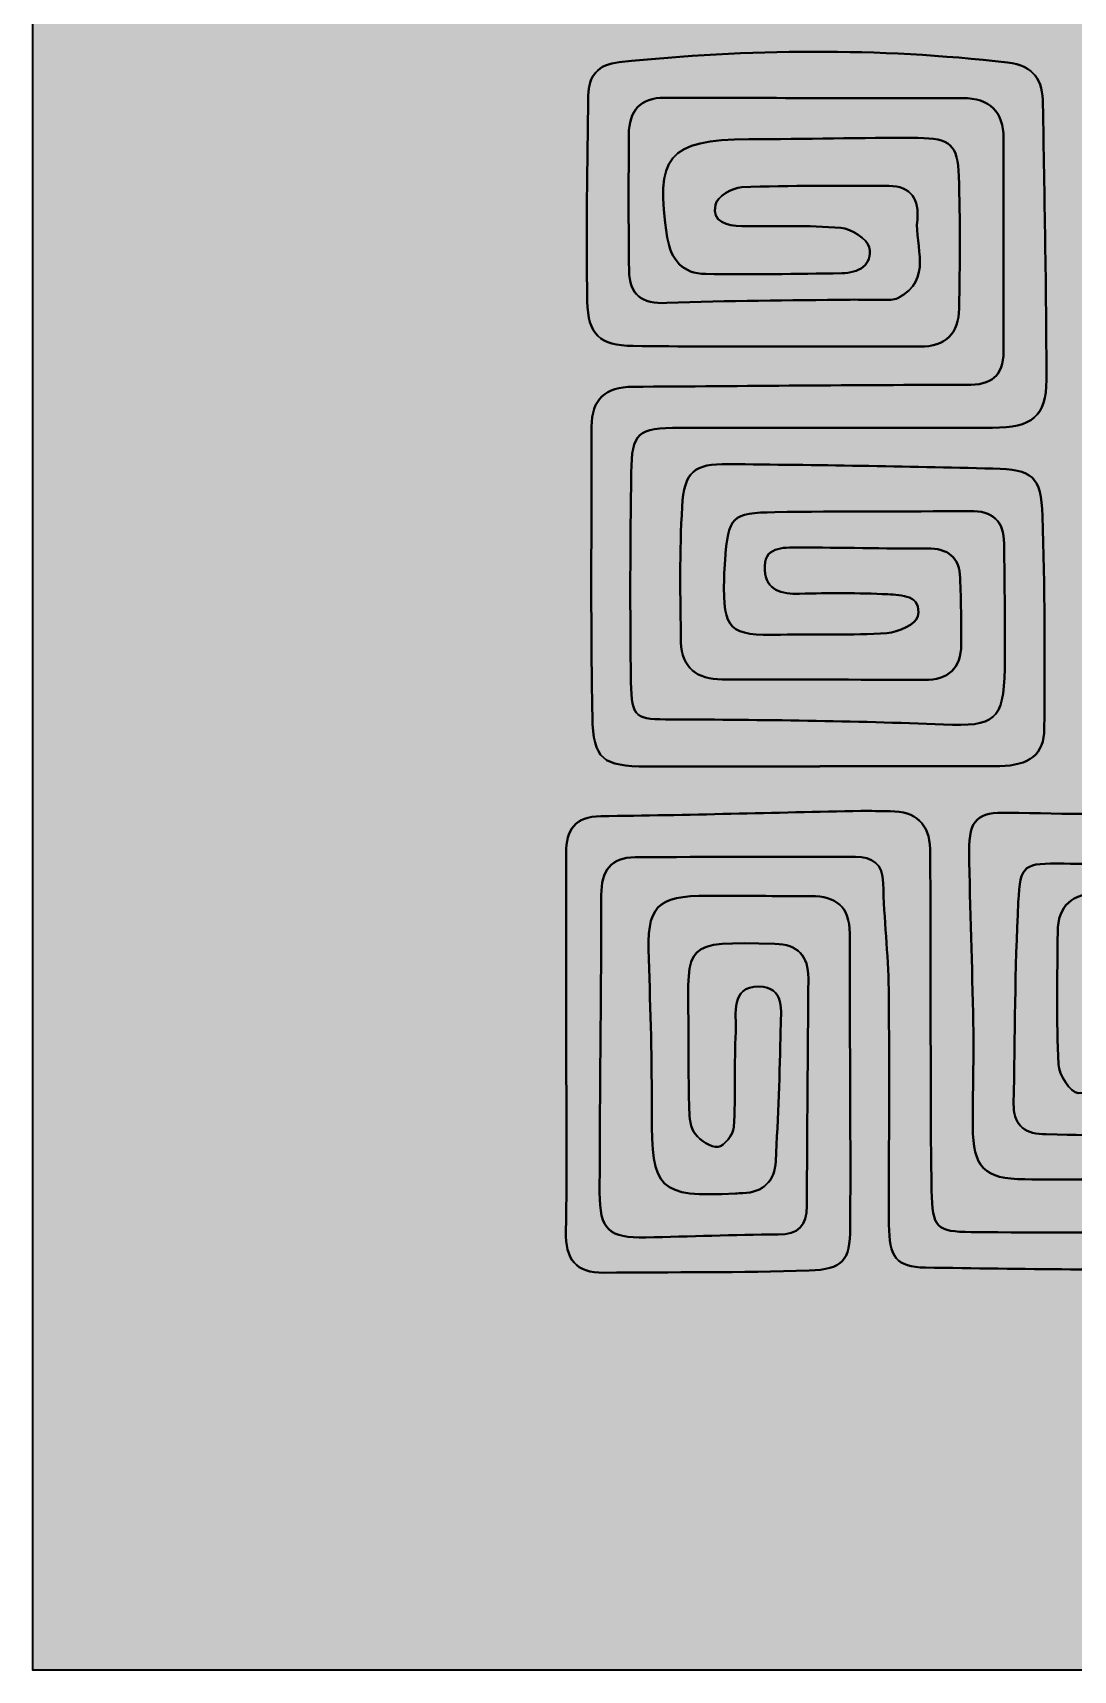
# Model space of a CAD drawing. Header units: inches. Extents: x 0.68 to 7.68, y -8.79 to -1.79.
# Drawn here: x 0.681 to 1.844, y -8.789 to -6.959 of the extents above; entities that cross this region are included whole.
import ezdxf

# ---------------------------------------------------------------- set-up
doc = ezdxf.new("R2010")
doc.units = ezdxf.units.IN
doc.header["$MEASUREMENT"] = 0
doc.layers.add('Layer 1', color=7, linetype='Continuous')

# ---------------------------------------------------------------- blocks, each defined once
blk = doc.blocks.new('block 2')
at = {"layer": 'Layer 1', "color": 250, "lineweight": 35}
for points, knots in [([(1.404, -7.4002), (1.5204, -7.4), (1.6368, -7.4002), (1.7533, -7.4), (1.7975, -7.4), (1.8135, -7.3878), (1.8135, -7.3464), (1.8136, -7.2438), (1.8111, -7.1411), (1.8097, -7.0385), (1.8094, -7.0118), (1.8001, -6.9953), (1.77, -6.9918), (1.6253, -6.9753), (1.4808, -6.9763), (1.3362, -6.9915), (1.3124, -6.994), (1.3018, -7.0068), (1.3015, -7.0289), (1.3006, -7.1056), (1.299, -7.1822), (1.3005, -7.2588), (1.3011, -7.2958), (1.3144, -7.3082), (1.3517, -7.3086), (1.4585, -7.3099), (1.5653, -7.309), (1.6721, -7.3094), (1.7012, -7.3095), (1.7155, -7.2943), (1.716, -7.2668), (1.7169, -7.2175), (1.7173, -7.1682), (1.7157, -7.119), (1.7146, -7.0839), (1.7063, -7.0764), (1.6699, -7.0762), (1.6069, -7.0758), (1.544, -7.0774), (1.481, -7.0777), (1.3909, -7.078), (1.3753, -7.097), (1.3898, -7.1873), (1.394, -7.2128), (1.4072, -7.2279), (1.4328, -7.2282), (1.4834, -7.2289), (1.5341, -7.2282), (1.5848, -7.2274), (1.6032, -7.2271), (1.62, -7.2183), (1.6155, -7.1984), (1.6133, -7.189), (1.5954, -7.1777), (1.5838, -7.1767), (1.5472, -7.1736), (1.5101, -7.175), (1.4732, -7.1747), (1.4567, -7.1745), (1.4397, -7.1705), (1.4436, -7.1509), (1.4453, -7.1424), (1.4625, -7.1316), (1.4731, -7.1312), (1.5278, -7.129), (1.5826, -7.1299), (1.6373, -7.1297), (1.6628, -7.1297), (1.6717, -7.1459), (1.6693, -7.1675), (1.6658, -7.1975), (1.6877, -7.2345), (1.6475, -7.2552), (1.643, -7.2575), (1.6368, -7.257), (1.6313, -7.2571), (1.619, -7.2573), (1.6067, -7.2568), (1.5944, -7.2569), (1.5261, -7.2579), (1.4577, -7.2577), (1.3894, -7.2606), (1.3611, -7.2617), (1.3476, -7.2514), (1.3472, -7.2242), (1.3465, -7.1736), (1.3466, -7.1229), (1.3469, -7.0722), (1.347, -7.0461), (1.3595, -7.0312), (1.387, -7.0312), (1.4979, -7.0315), (1.6088, -7.0318), (1.7197, -7.0317), (1.7503, -7.0317), (1.7655, -7.0465), (1.7656, -7.0767), (1.7657, -7.156), (1.7656, -7.2354), (1.7656, -7.3148), (1.7656, -7.3426), (1.7518, -7.3523), (1.7242, -7.3522), (1.5999, -7.352), (1.4756, -7.3536), (1.3513, -7.3542), (1.3209, -7.3543), (1.3052, -7.3682), (1.3053, -7.3988), (1.3053, -7.5068), (1.3041, -7.6148), (1.3062, -7.7227), (1.3071, -7.7711), (1.3177, -7.7783), (1.3671, -7.7786), (1.4315, -7.7789), (1.4959, -7.7786), (1.5602, -7.7786), (1.5602, -7.7785), (1.5602, -7.7784), (1.5602, -7.7783), (1.6273, -7.7783), (1.6945, -7.7787), (1.7615, -7.7781), (1.7947, -7.7778), (1.811, -7.7648), (1.8112, -7.7364), (1.8117, -7.6572), (1.8121, -7.5779), (1.8091, -7.4988), (1.8075, -7.4539), (1.7985, -7.4468), (1.7538, -7.4457), (1.6553, -7.4431), (1.5568, -7.4417), (1.4583, -7.4407), (1.4196, -7.4403), (1.4088, -7.4488), (1.4065, -7.4883), (1.4034, -7.5387), (1.4043, -7.5894), (1.4052, -7.6399), (1.4058, -7.6681), (1.4234, -7.6813), (1.4511, -7.6813), (1.5264, -7.6815), (1.6017, -7.6815), (1.677, -7.6818), (1.7038, -7.6819), (1.7182, -7.669), (1.7184, -7.6421), (1.7186, -7.6175), (1.718, -7.5929), (1.7172, -7.5683), (1.7164, -7.5447), (1.7039, -7.5347), (1.6801, -7.5349), (1.6322, -7.5353), (1.5843, -7.5338), (1.5364, -7.5339), (1.5189, -7.534), (1.4969, -7.5324), (1.4988, -7.5592), (1.5004, -7.5817), (1.5174, -7.5862), (1.5377, -7.5856), (1.5705, -7.5847), (1.6034, -7.5845), (1.6362, -7.5862), (1.6515, -7.587), (1.6744, -7.5872), (1.6699, -7.6107), (1.6683, -7.6192), (1.6478, -7.6287), (1.6354, -7.6296), (1.5958, -7.6322), (1.556, -7.6305), (1.5164, -7.6313), (1.4587, -7.6325), (1.4525, -7.6267), (1.4533, -7.5693), (1.4534, -7.5624), (1.4539, -7.5556), (1.4544, -7.5488), (1.458, -7.4993), (1.4613, -7.4951), (1.5102, -7.4944), (1.5827, -7.4932), (1.6553, -7.4939), (1.7278, -7.4931), (1.7535, -7.4928), (1.7661, -7.5042), (1.7663, -7.5296), (1.7667, -7.5762), (1.7675, -7.6227), (1.7669, -7.6693), (1.766, -7.7277), (1.7554, -7.734), (1.6986, -7.7317), (1.5975, -7.7276), (1.4963, -7.7264), (1.3951, -7.726), (1.3547, -7.7258), (1.3499, -7.7254), (1.3493, -7.6842), (1.3481, -7.6063), (1.3484, -7.5283), (1.3496, -7.4504), (1.3502, -7.4051), (1.3565, -7.4003), (1.404, -7.4002)], [0, 0, 0, 0, 1, 1, 1, 2, 2, 2, 3, 3, 3, 4, 4, 4, 5, 5, 5, 6, 6, 6, 7, 7, 7, 8, 8, 8, 9, 9, 9, 10, 10, 10, 11, 11, 11, 12, 12, 12, 13, 13, 13, 14, 14, 14, 15, 15, 15, 16, 16, 16, 17, 17, 17, 18, 18, 18, 19, 19, 19, 20, 20, 20, 21, 21, 21, 22, 22, 22, 23, 23, 23, 24, 24, 24, 25, 25, 25, 26, 26, 26, 27, 27, 27, 28, 28, 28, 29, 29, 29, 30, 30, 30, 31, 31, 31, 32, 32, 32, 33, 33, 33, 34, 34, 34, 35, 35, 35, 36, 36, 36, 37, 37, 37, 38, 38, 38, 39, 39, 39, 40, 40, 40, 41, 41, 41, 42, 42, 42, 43, 43, 43, 44, 44, 44, 45, 45, 45, 46, 46, 46, 47, 47, 47, 48, 48, 48, 49, 49, 49, 50, 50, 50, 51, 51, 51, 52, 52, 52, 53, 53, 53, 54, 54, 54, 55, 55, 55, 56, 56, 56, 57, 57, 57, 58, 58, 58, 59, 59, 59, 60, 60, 60, 61, 61, 61, 62, 62, 62, 63, 63, 63, 64, 64, 64, 65, 65, 65, 66, 66, 66, 67, 67, 67, 68, 68, 68, 69, 69, 69, 70, 70, 70, 70]), ([(1.9634, -7.8322), (1.8992, -7.8326), (1.8349, -7.8315), (1.7707, -7.8303), (1.7369, -7.8296), (1.7268, -7.8376), (1.7272, -7.8733), (1.728, -7.9375), (1.7307, -8.0017), (1.7318, -8.066), (1.7324, -8.1042), (1.7312, -8.1425), (1.7313, -8.1808), (1.7314, -8.2268), (1.7438, -8.2396), (1.7894, -8.24), (1.8305, -8.2404), (1.8715, -8.2404), (1.9126, -8.2397), (1.9577, -8.239), (1.9688, -8.2283), (1.9688, -8.1836), (1.969, -8.1235), (1.9686, -8.0632), (1.967, -8.0031), (1.9646, -7.9159), (1.9611, -7.9142), (1.8727, -7.9193), (1.8424, -7.921), (1.8264, -7.9335), (1.8262, -7.9638), (1.8257, -8.013), (1.8246, -8.0624), (1.827, -8.1115), (1.8276, -8.1231), (1.8402, -8.1427), (1.8489, -8.1436), (1.8714, -8.1462), (1.8716, -8.125), (1.872, -8.1086), (1.873, -8.0758), (1.873, -8.0429), (1.8736, -8.0101), (1.8739, -7.9933), (1.8735, -7.9745), (1.8973, -7.975), (1.9193, -7.9755), (1.9223, -7.9934), (1.923, -8.0103), (1.9241, -8.0377), (1.9246, -8.0651), (1.9242, -8.0924), (1.9227, -8.2016), (1.9465, -8.1916), (1.8134, -8.1897), (1.812, -8.1897), (1.8107, -8.1894), (1.8093, -8.1894), (1.7873, -8.189), (1.7765, -8.1769), (1.7769, -8.1557), (1.7782, -8.0805), (1.7784, -8.0053), (1.7821, -7.9303), (1.7843, -7.8872), (1.7883, -7.8867), (1.8332, -7.8872), (1.8728, -7.8877), (1.9126, -7.8879), (1.9522, -7.8869), (2.004, -7.8857), (2.0126, -7.8906), (2.014, -7.9435), (2.0166, -8.0461), (2.0171, -8.1488), (2.0166, -8.2514), (2.0164, -8.2931), (2.0099, -8.2986), (1.9678, -8.2991), (1.8884, -8.2999), (1.809, -8.2996), (1.7296, -8.2989), (1.6905, -8.2986), (1.6859, -8.2942), (1.6852, -8.2526), (1.684, -8.1773), (1.6843, -8.102), (1.6841, -8.0267), (1.6839, -7.9748), (1.6842, -7.9229), (1.6835, -7.8709), (1.683, -7.8427), (1.6675, -7.8286), (1.6391, -7.8287), (1.6282, -7.8287), (1.6172, -7.828), (1.6063, -7.8282), (1.5094, -7.8303), (1.4125, -7.8329), (1.3156, -7.8342), (1.2865, -7.8345), (1.2769, -7.8497), (1.2768, -7.8753), (1.2767, -7.9465), (1.2768, -8.0176), (1.2768, -8.0888), (1.2768, -8.0888), (1.2769, -8.0888), (1.277, -8.0888), (1.277, -8.1586), (1.2778, -8.2284), (1.2766, -8.2982), (1.276, -8.329), (1.2873, -8.3447), (1.3189, -8.3444), (1.3954, -8.3436), (1.4719, -8.3444), (1.5483, -8.3419), (1.586, -8.3406), (1.5941, -8.3312), (1.5943, -8.2937), (1.5949, -8.1842), (1.5937, -8.0747), (1.5937, -7.9652), (1.5937, -7.9355), (1.5786, -7.9234), (1.5503, -7.9235), (1.512, -7.9236), (1.4737, -7.923), (1.4354, -7.923), (1.3769, -7.9231), (1.3668, -7.9348), (1.3691, -7.9936), (1.3712, -8.0511), (1.3728, -8.1085), (1.3725, -8.166), (1.3722, -8.2518), (1.38, -8.2601), (1.4661, -8.2558), (1.4688, -8.2556), (1.4716, -8.2556), (1.4743, -8.2555), (1.4973, -8.2545), (1.51, -8.242), (1.5111, -8.2196), (1.5136, -8.1705), (1.5157, -8.1214), (1.5165, -8.0723), (1.5169, -8.0528), (1.5216, -8.0246), (1.4922, -8.0246), (1.4597, -8.0246), (1.4674, -8.0551), (1.4664, -8.0751), (1.4645, -8.1106), (1.4664, -8.1463), (1.4642, -8.1818), (1.4637, -8.1899), (1.4536, -8.2029), (1.4466, -8.2038), (1.4386, -8.2048), (1.4269, -8.1967), (1.4211, -8.1892), (1.4158, -8.1824), (1.4147, -8.1712), (1.4144, -8.1619), (1.4135, -8.1292), (1.4135, -8.0964), (1.4134, -8.0637), (1.4131, -7.9764), (1.4064, -7.9739), (1.5102, -7.9768), (1.5358, -7.9775), (1.5476, -7.9903), (1.5475, -8.0152), (1.5469, -8.1001), (1.5462, -8.185), (1.5458, -8.2698), (1.5457, -8.2916), (1.5369, -8.3018), (1.5136, -8.3017), (1.4644, -8.3017), (1.4151, -8.3041), (1.3659, -8.3049), (1.3245, -8.3056), (1.3143, -8.2966), (1.3143, -8.2548), (1.3143, -8.144), (1.3161, -8.0331), (1.3161, -7.9223), (1.3161, -7.8952), (1.3267, -7.8802), (1.3539, -7.8801), (1.4361, -7.8795), (1.5182, -7.8795), (1.6003, -7.8797), (1.6191, -7.8797), (1.6306, -7.8872), (1.6311, -7.9091), (1.632, -7.9487), (1.6369, -7.9882), (1.6373, -8.0277), (1.6383, -8.1153), (1.6373, -8.2029), (1.6376, -8.2905), (1.6377, -8.327), (1.6455, -8.3381), (1.6785, -8.3386), (1.7865, -8.3403), (1.8947, -8.3419), (2.0027, -8.3399), (2.0558, -8.3389), (2.0609, -8.3302), (2.0613, -8.2778), (2.062, -8.1614), (2.0621, -8.0451), (2.0625, -7.9287), (2.0629, -7.8399), (2.0536, -7.8315), (1.9634, -7.8322)], [0, 0, 0, 0, 1, 1, 1, 2, 2, 2, 3, 3, 3, 4, 4, 4, 5, 5, 5, 6, 6, 6, 7, 7, 7, 8, 8, 8, 9, 9, 9, 10, 10, 10, 11, 11, 11, 12, 12, 12, 13, 13, 13, 14, 14, 14, 15, 15, 15, 16, 16, 16, 17, 17, 17, 18, 18, 18, 19, 19, 19, 20, 20, 20, 21, 21, 21, 22, 22, 22, 23, 23, 23, 24, 24, 24, 25, 25, 25, 26, 26, 26, 27, 27, 27, 28, 28, 28, 29, 29, 29, 30, 30, 30, 31, 31, 31, 32, 32, 32, 33, 33, 33, 34, 34, 34, 35, 35, 35, 36, 36, 36, 37, 37, 37, 38, 38, 38, 39, 39, 39, 40, 40, 40, 41, 41, 41, 42, 42, 42, 43, 43, 43, 44, 44, 44, 45, 45, 45, 46, 46, 46, 47, 47, 47, 48, 48, 48, 49, 49, 49, 50, 50, 50, 51, 51, 51, 52, 52, 52, 53, 53, 53, 54, 54, 54, 55, 55, 55, 56, 56, 56, 57, 57, 57, 58, 58, 58, 59, 59, 59, 60, 60, 60, 61, 61, 61, 62, 62, 62, 63, 63, 63, 64, 64, 64, 65, 65, 65, 66, 66, 66, 67, 67, 67, 68, 68, 68, 69, 69, 69, 70, 70, 70, 71, 71, 71, 72, 72, 72, 73, 73, 73, 73])]:
    blk.add_open_spline(points, degree=3, knots=knots, dxfattribs=at)

msp = doc.modelspace()

# ---------------------------------------------------------------- hatches: boundary and pattern name
at = {"layer": 'Layer 1'}
msp.add_hatch(color=250, dxfattribs=at).paths.add_polyline_path([(7.6808, -8.7886), (0.6808, -8.7886), (0.6808, -1.7886), (7.6808, -1.7886)])

# ---------------------------------------------------------------- linework, layer by layer
at = {"layer": 'Layer 1', "color": 250, "lineweight": 35}
msp.add_lwpolyline([(7.6808, -8.7886), (0.6808, -8.7886), (0.6808, -1.7886), (7.6808, -1.7886), (7.6808, -8.7886)], dxfattribs=at)
for points, knots in [([(1.5602, -7.7786), (1.4959, -7.7786), (1.4315, -7.7789), (1.3671, -7.7786), (1.3177, -7.7783), (1.3071, -7.7711), (1.3062, -7.7227), (1.3041, -7.6148), (1.3053, -7.5068), (1.3053, -7.3988), (1.3052, -7.3682), (1.3209, -7.3543), (1.3513, -7.3542), (1.4756, -7.3536), (1.5999, -7.352), (1.7242, -7.3522), (1.7518, -7.3523), (1.7656, -7.3426), (1.7656, -7.3148), (1.7656, -7.2354), (1.7657, -7.156), (1.7656, -7.0767), (1.7655, -7.0465), (1.7503, -7.0317), (1.7197, -7.0317), (1.6088, -7.0318), (1.4979, -7.0315), (1.387, -7.0312), (1.3595, -7.0312), (1.347, -7.0461), (1.3469, -7.0722), (1.3466, -7.1229), (1.3465, -7.1736), (1.3472, -7.2242), (1.3476, -7.2514), (1.3611, -7.2617), (1.3894, -7.2606), (1.4577, -7.2577), (1.5261, -7.2579), (1.5944, -7.2569), (1.6067, -7.2568), (1.619, -7.2573), (1.6313, -7.2571), (1.6368, -7.257), (1.643, -7.2575), (1.6475, -7.2552), (1.6877, -7.2345), (1.6658, -7.1975), (1.6693, -7.1675), (1.6717, -7.1459), (1.6628, -7.1297), (1.6373, -7.1297), (1.5826, -7.1299), (1.5278, -7.129), (1.4731, -7.1312), (1.4625, -7.1316), (1.4453, -7.1424), (1.4436, -7.1509), (1.4397, -7.1705), (1.4567, -7.1745), (1.4732, -7.1747), (1.5101, -7.175), (1.5472, -7.1736), (1.5838, -7.1767), (1.5954, -7.1777), (1.6133, -7.189), (1.6155, -7.1984), (1.62, -7.2183), (1.6032, -7.2271), (1.5848, -7.2274), (1.5341, -7.2282), (1.4834, -7.2289), (1.4328, -7.2282), (1.4072, -7.2279), (1.394, -7.2128), (1.3898, -7.1873), (1.3753, -7.097), (1.3909, -7.078), (1.481, -7.0777), (1.544, -7.0774), (1.6069, -7.0758), (1.6699, -7.0762), (1.7063, -7.0764), (1.7146, -7.0839), (1.7157, -7.119), (1.7173, -7.1682), (1.7169, -7.2175), (1.716, -7.2668), (1.7155, -7.2943), (1.7012, -7.3095), (1.6721, -7.3094), (1.5653, -7.309), (1.4585, -7.3099), (1.3517, -7.3086), (1.3144, -7.3082), (1.3011, -7.2958), (1.3005, -7.2588), (1.299, -7.1822), (1.3006, -7.1056), (1.3015, -7.0289), (1.3018, -7.0068), (1.3124, -6.994), (1.3362, -6.9915), (1.4808, -6.9763), (1.6253, -6.9753), (1.77, -6.9918), (1.8001, -6.9953), (1.8094, -7.0118), (1.8097, -7.0385), (1.8111, -7.1411), (1.8136, -7.2438), (1.8135, -7.3464), (1.8135, -7.3878), (1.7975, -7.4), (1.7533, -7.4), (1.6368, -7.4002), (1.5204, -7.4), (1.404, -7.4002), (1.3565, -7.4003), (1.3502, -7.4051), (1.3496, -7.4504), (1.3484, -7.5283), (1.3481, -7.6063), (1.3493, -7.6842), (1.3499, -7.7254), (1.3547, -7.7258), (1.3951, -7.726), (1.4963, -7.7264), (1.5975, -7.7276), (1.6986, -7.7317), (1.7554, -7.734), (1.766, -7.7277), (1.7669, -7.6693), (1.7675, -7.6227), (1.7667, -7.5762), (1.7663, -7.5296), (1.7661, -7.5042), (1.7535, -7.4928), (1.7278, -7.4931), (1.6553, -7.4939), (1.5827, -7.4932), (1.5102, -7.4944), (1.4613, -7.4951), (1.458, -7.4993), (1.4544, -7.5488), (1.4539, -7.5556), (1.4534, -7.5624), (1.4533, -7.5693), (1.4525, -7.6267), (1.4587, -7.6325), (1.5164, -7.6313), (1.556, -7.6305), (1.5958, -7.6322), (1.6354, -7.6296), (1.6478, -7.6287), (1.6683, -7.6192), (1.6699, -7.6107), (1.6744, -7.5872), (1.6515, -7.587), (1.6362, -7.5862), (1.6034, -7.5845), (1.5705, -7.5847), (1.5377, -7.5856), (1.5174, -7.5862), (1.5004, -7.5817), (1.4988, -7.5592), (1.4969, -7.5324), (1.5189, -7.534), (1.5364, -7.5339), (1.5843, -7.5338), (1.6322, -7.5353), (1.6801, -7.5349), (1.7039, -7.5347), (1.7164, -7.5447), (1.7172, -7.5683), (1.718, -7.5929), (1.7186, -7.6175), (1.7184, -7.6421), (1.7182, -7.669), (1.7038, -7.6819), (1.677, -7.6818), (1.6017, -7.6815), (1.5264, -7.6815), (1.4511, -7.6813), (1.4234, -7.6813), (1.4058, -7.6681), (1.4052, -7.6399), (1.4043, -7.5894), (1.4034, -7.5387), (1.4065, -7.4883), (1.4088, -7.4488), (1.4196, -7.4403), (1.4583, -7.4407), (1.5568, -7.4417), (1.6553, -7.4431), (1.7538, -7.4457), (1.7985, -7.4468), (1.8075, -7.4539), (1.8091, -7.4988), (1.8121, -7.5779), (1.8117, -7.6572), (1.8112, -7.7364), (1.811, -7.7648), (1.7947, -7.7778), (1.7615, -7.7781), (1.6945, -7.7787), (1.6273, -7.7783), (1.5602, -7.7783), (1.5602, -7.7784), (1.5602, -7.7785), (1.5602, -7.7786)], [0, 0, 0, 0, 1, 1, 1, 2, 2, 2, 3, 3, 3, 4, 4, 4, 5, 5, 5, 6, 6, 6, 7, 7, 7, 8, 8, 8, 9, 9, 9, 10, 10, 10, 11, 11, 11, 12, 12, 12, 13, 13, 13, 14, 14, 14, 15, 15, 15, 16, 16, 16, 17, 17, 17, 18, 18, 18, 19, 19, 19, 20, 20, 20, 21, 21, 21, 22, 22, 22, 23, 23, 23, 24, 24, 24, 25, 25, 25, 26, 26, 26, 27, 27, 27, 28, 28, 28, 29, 29, 29, 30, 30, 30, 31, 31, 31, 32, 32, 32, 33, 33, 33, 34, 34, 34, 35, 35, 35, 36, 36, 36, 37, 37, 37, 38, 38, 38, 39, 39, 39, 40, 40, 40, 41, 41, 41, 42, 42, 42, 43, 43, 43, 44, 44, 44, 45, 45, 45, 46, 46, 46, 47, 47, 47, 48, 48, 48, 49, 49, 49, 50, 50, 50, 51, 51, 51, 52, 52, 52, 53, 53, 53, 54, 54, 54, 55, 55, 55, 56, 56, 56, 57, 57, 57, 58, 58, 58, 59, 59, 59, 60, 60, 60, 61, 61, 61, 62, 62, 62, 63, 63, 63, 64, 64, 64, 65, 65, 65, 66, 66, 66, 67, 67, 67, 68, 68, 68, 69, 69, 69, 70, 70, 70, 70]), ([(1.2768, -8.0888), (1.2768, -8.0176), (1.2767, -7.9465), (1.2768, -7.8753), (1.2769, -7.8497), (1.2865, -7.8345), (1.3156, -7.8342), (1.4125, -7.8329), (1.5094, -7.8303), (1.6063, -7.8282), (1.6172, -7.828), (1.6282, -7.8287), (1.6391, -7.8287), (1.6675, -7.8286), (1.683, -7.8427), (1.6835, -7.8709), (1.6842, -7.9229), (1.6839, -7.9748), (1.6841, -8.0267), (1.6843, -8.102), (1.684, -8.1773), (1.6852, -8.2526), (1.6859, -8.2942), (1.6905, -8.2986), (1.7296, -8.2989), (1.809, -8.2996), (1.8884, -8.2999), (1.9678, -8.2991), (2.0099, -8.2986), (2.0164, -8.2931), (2.0166, -8.2514), (2.0171, -8.1488), (2.0166, -8.0461), (2.014, -7.9435), (2.0126, -7.8906), (2.004, -7.8857), (1.9522, -7.8869), (1.9126, -7.8879), (1.8728, -7.8877), (1.8332, -7.8872), (1.7883, -7.8867), (1.7843, -7.8872), (1.7821, -7.9303), (1.7784, -8.0053), (1.7782, -8.0805), (1.7769, -8.1557), (1.7765, -8.1769), (1.7873, -8.189), (1.8093, -8.1894), (1.8107, -8.1894), (1.812, -8.1897), (1.8134, -8.1897), (1.9465, -8.1916), (1.9227, -8.2016), (1.9242, -8.0924), (1.9246, -8.0651), (1.9241, -8.0377), (1.923, -8.0103), (1.9223, -7.9934), (1.9193, -7.9755), (1.8973, -7.975), (1.8735, -7.9745), (1.8739, -7.9933), (1.8736, -8.0101), (1.873, -8.0429), (1.873, -8.0758), (1.872, -8.1086), (1.8716, -8.125), (1.8714, -8.1462), (1.8489, -8.1436), (1.8402, -8.1427), (1.8276, -8.1231), (1.827, -8.1115), (1.8246, -8.0624), (1.8257, -8.013), (1.8262, -7.9638), (1.8264, -7.9335), (1.8424, -7.921), (1.8727, -7.9193), (1.9611, -7.9142), (1.9646, -7.9159), (1.967, -8.0031), (1.9686, -8.0632), (1.969, -8.1235), (1.9688, -8.1836), (1.9688, -8.2283), (1.9577, -8.239), (1.9126, -8.2397), (1.8715, -8.2404), (1.8305, -8.2404), (1.7894, -8.24), (1.7438, -8.2396), (1.7314, -8.2268), (1.7313, -8.1808), (1.7312, -8.1425), (1.7324, -8.1042), (1.7318, -8.066), (1.7307, -8.0017), (1.728, -7.9375), (1.7272, -7.8733), (1.7268, -7.8376), (1.7369, -7.8296), (1.7707, -7.8303), (1.8349, -7.8315), (1.8992, -7.8326), (1.9634, -7.8322), (2.0536, -7.8315), (2.0629, -7.8399), (2.0625, -7.9287), (2.0621, -8.0451), (2.062, -8.1614), (2.0613, -8.2778), (2.0609, -8.3302), (2.0558, -8.3389), (2.0027, -8.3399), (1.8947, -8.3419), (1.7865, -8.3403), (1.6785, -8.3386), (1.6455, -8.3381), (1.6377, -8.327), (1.6376, -8.2905), (1.6373, -8.2029), (1.6383, -8.1153), (1.6373, -8.0277), (1.6369, -7.9882), (1.632, -7.9487), (1.6311, -7.9091), (1.6306, -7.8872), (1.6191, -7.8797), (1.6003, -7.8797), (1.5182, -7.8795), (1.4361, -7.8795), (1.3539, -7.8801), (1.3267, -7.8802), (1.3161, -7.8952), (1.3161, -7.9223), (1.3161, -8.0331), (1.3143, -8.144), (1.3143, -8.2548), (1.3143, -8.2966), (1.3245, -8.3056), (1.3659, -8.3049), (1.4151, -8.3041), (1.4644, -8.3017), (1.5136, -8.3017), (1.5369, -8.3018), (1.5457, -8.2916), (1.5458, -8.2698), (1.5462, -8.185), (1.5469, -8.1001), (1.5475, -8.0152), (1.5476, -7.9903), (1.5358, -7.9775), (1.5102, -7.9768), (1.4064, -7.9739), (1.4131, -7.9764), (1.4134, -8.0637), (1.4135, -8.0964), (1.4135, -8.1292), (1.4144, -8.1619), (1.4147, -8.1712), (1.4158, -8.1824), (1.4211, -8.1892), (1.4269, -8.1967), (1.4386, -8.2048), (1.4466, -8.2038), (1.4536, -8.2029), (1.4637, -8.1899), (1.4642, -8.1818), (1.4664, -8.1463), (1.4645, -8.1106), (1.4664, -8.0751), (1.4674, -8.0551), (1.4597, -8.0246), (1.4922, -8.0246), (1.5216, -8.0246), (1.5169, -8.0528), (1.5165, -8.0723), (1.5157, -8.1214), (1.5136, -8.1705), (1.5111, -8.2196), (1.51, -8.242), (1.4973, -8.2545), (1.4743, -8.2555), (1.4716, -8.2556), (1.4688, -8.2556), (1.4661, -8.2558), (1.38, -8.2601), (1.3722, -8.2518), (1.3725, -8.166), (1.3728, -8.1085), (1.3712, -8.0511), (1.3691, -7.9936), (1.3668, -7.9348), (1.3769, -7.9231), (1.4354, -7.923), (1.4737, -7.923), (1.512, -7.9236), (1.5503, -7.9235), (1.5786, -7.9234), (1.5937, -7.9355), (1.5937, -7.9652), (1.5937, -8.0747), (1.5949, -8.1842), (1.5943, -8.2937), (1.5941, -8.3312), (1.586, -8.3406), (1.5483, -8.3419), (1.4719, -8.3444), (1.3954, -8.3436), (1.3189, -8.3444), (1.2873, -8.3447), (1.276, -8.329), (1.2766, -8.2982), (1.2778, -8.2284), (1.277, -8.1586), (1.277, -8.0888), (1.2769, -8.0888), (1.2768, -8.0888), (1.2768, -8.0888)], [0, 0, 0, 0, 1, 1, 1, 2, 2, 2, 3, 3, 3, 4, 4, 4, 5, 5, 5, 6, 6, 6, 7, 7, 7, 8, 8, 8, 9, 9, 9, 10, 10, 10, 11, 11, 11, 12, 12, 12, 13, 13, 13, 14, 14, 14, 15, 15, 15, 16, 16, 16, 17, 17, 17, 18, 18, 18, 19, 19, 19, 20, 20, 20, 21, 21, 21, 22, 22, 22, 23, 23, 23, 24, 24, 24, 25, 25, 25, 26, 26, 26, 27, 27, 27, 28, 28, 28, 29, 29, 29, 30, 30, 30, 31, 31, 31, 32, 32, 32, 33, 33, 33, 34, 34, 34, 35, 35, 35, 36, 36, 36, 37, 37, 37, 38, 38, 38, 39, 39, 39, 40, 40, 40, 41, 41, 41, 42, 42, 42, 43, 43, 43, 44, 44, 44, 45, 45, 45, 46, 46, 46, 47, 47, 47, 48, 48, 48, 49, 49, 49, 50, 50, 50, 51, 51, 51, 52, 52, 52, 53, 53, 53, 54, 54, 54, 55, 55, 55, 56, 56, 56, 57, 57, 57, 58, 58, 58, 59, 59, 59, 60, 60, 60, 61, 61, 61, 62, 62, 62, 63, 63, 63, 64, 64, 64, 65, 65, 65, 66, 66, 66, 67, 67, 67, 68, 68, 68, 69, 69, 69, 70, 70, 70, 71, 71, 71, 72, 72, 72, 73, 73, 73, 73])]:
    msp.add_open_spline(points, degree=3, knots=knots, dxfattribs=at)

# ---------------------------------------------------------------- block references
at = {"layer": 'Layer 1'}
msp.add_blockref('block 2', (0, 0), dxfattribs=at)

doc.saveas('drawing.dxf')
